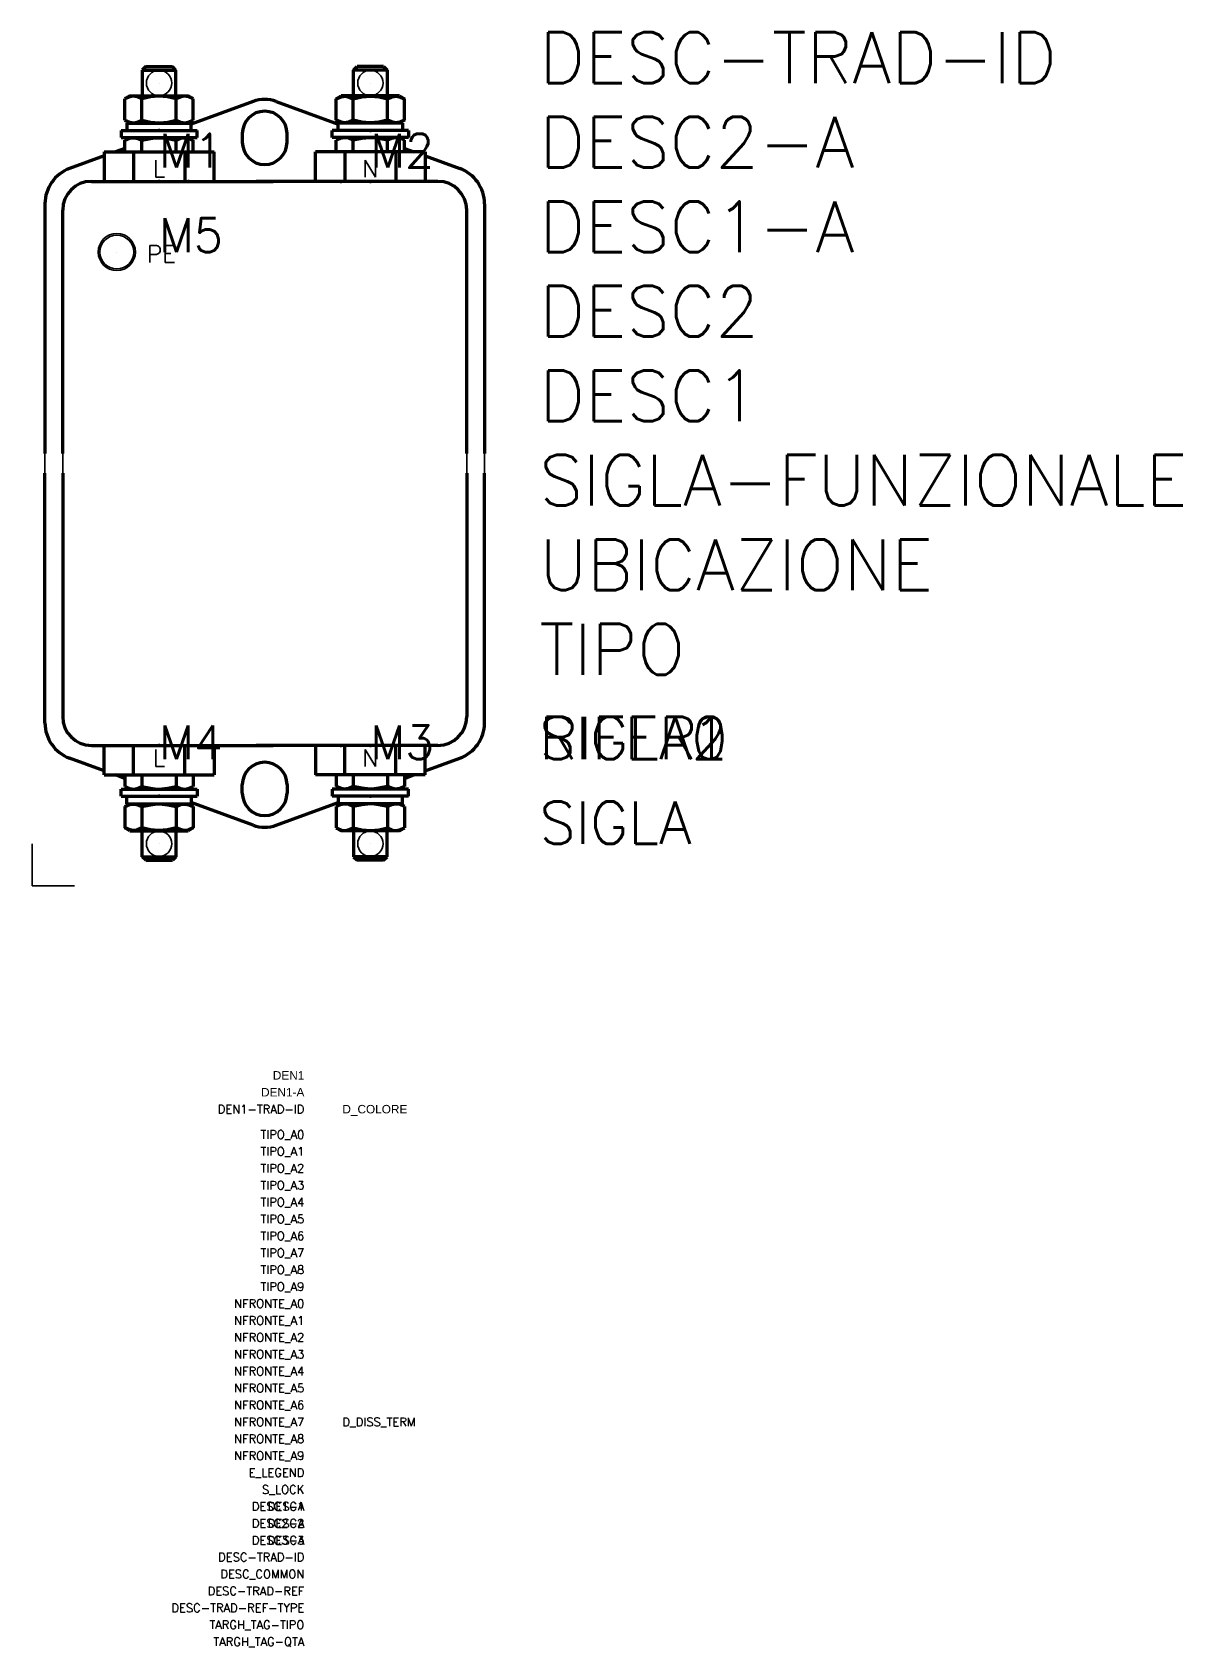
# Model space of a CAD drawing. Extents: x 0 to 68.1, y -45 to 50.5.
import ezdxf
from ezdxf.enums import TextEntityAlignment as Align

# ---------------------------------------------------------------- set-up
doc = ezdxf.new("R2010")
doc.units = 0
doc.header["$LTSCALE"] = 4
doc.layers.get('0').update_dxf_attribs({"linetype": 'CONTINUOUS'})
doc.layers.add('2d ConnectionPoints', color=7, linetype='CONTINUOUS', lineweight=50)
doc.layers.add('AM_0', color=7, linetype='CONTINUOUS', lineweight=50)
doc.styles.add('E_Comp-Data', font='arial.ttf')
doc.styles.add('E_Default-Att', font='romans.shx')
doc.styles.add('E_Desc', font='arial.ttf')
doc.styles.add('E_Lang-ID', font='romans.shx')
doc.styles.get("Standard").update_dxf_attribs({"font": 'romans.shx'})

msp = doc.modelspace()

# ---------------------------------------------------------------- linework, layer by layer
for p, q in [((0.75, 25.574), (0.75, 24.426)), ((1.8, 25.574), (1.8, 24.426)), ((25.7, 25.574), (25.7, 24.426)), ((26.75, 25.574), (26.75, 24.426)), ((0, 2.5), (0, 0)), ((0, 0), (2.5, 0))]:
    msp.add_line(p, q)
for centre, radius in [((7.5, 47.5), 0.75), ((20, 47.5), 0.75), ((5, 37.5), 1.1), ((5, 37.5), 1), ((7.5, 2.5), 0.75), ((20, 2.5), 0.75)]:
    msp.add_circle(centre, radius)
at = {"layer": '2d ConnectionPoints'}
for p in [(7.5, 44.682), (20, 44.682), (7.5, 41.682), (9.25, 41.682), (18.25, 41.682), (20, 41.682), (7.5, 8.318), (9.25, 8.318), (18.25, 8.318), (20, 8.318), (7.5, 5.318), (20, 5.318)]:
    msp.add_point(p, dxfattribs=at)
at = {"layer": 'AM_0'}
for p, q in [((6.715, 48.482), (6.5, 48.268)), ((6.5, 48.268), (6.5, 46.732)), ((6.5, 48.268), (8.5, 48.268)), ((6.715, 48.482), (8.285, 48.482)), ((8.5, 48.268), (8.285, 48.482)), ((8.5, 46.732), (8.5, 48.268)), ((19, 48.268), (19.215, 48.482)), ((19, 46.732), (19, 48.268)), ((21, 48.268), (19, 48.268)), ((20.785, 48.482), (19.215, 48.482)), ((20.785, 48.482), (21, 48.268)), ((21, 48.268), (21, 46.732)), ((5.78, 46.732), (5.479, 46.559)), ((5.479, 45.306), (5.479, 46.559)), ((5.78, 46.732), (9.22, 46.732)), ((6.49, 45.306), (6.49, 46.559)), ((8.51, 45.306), (8.51, 46.559)), ((9.521, 46.559), (9.22, 46.732)), ((13.063, 46.408), (9.4, 45.069)), ((9.521, 45.306), (9.521, 46.559)), ((14.437, 46.408), (18.1, 45.069)), ((17.979, 46.559), (18.28, 46.732)), ((17.979, 45.306), (17.979, 46.559)), ((21.72, 46.732), (18.28, 46.732)), ((18.99, 45.306), (18.99, 46.559)), ((21.01, 45.306), (21.01, 46.559)), ((21.72, 46.732), (22.021, 46.559)), ((22.021, 45.306), (22.021, 46.559)), ((5.479, 45.306), (5.78, 45.132)), ((5.6, 45.132), (9.4, 45.132)), ((5.6, 45.132), (5.6, 44.682)), ((9.22, 45.132), (9.521, 45.306)), ((9.4, 44.682), (9.4, 45.132)), ((18.28, 45.132), (17.979, 45.306)), ((21.9, 45.132), (18.1, 45.132)), ((18.1, 44.682), (18.1, 45.132)), ((22.021, 45.306), (21.72, 45.132)), ((21.9, 45.132), (21.9, 44.682)), ((5.25, 44.682), (9.75, 44.682)), ((5.25, 44.682), (5.25, 44.282)), ((5.25, 44.282), (9.75, 44.282)), ((5.78, 44.282), (5.479, 44.109)), ((5.479, 43.432), (5.479, 44.109)), ((6.49, 43.432), (6.49, 44.109)), ((8.51, 43.432), (8.51, 44.109)), ((9.521, 44.109), (9.22, 44.282)), ((9.521, 43.432), (9.521, 44.109)), ((9.75, 44.282), (9.75, 44.682)), ((12.425, 44.505), (12.425, 44.005)), ((15.075, 44.005), (15.075, 44.505)), ((22.25, 44.682), (17.75, 44.682)), ((17.75, 44.282), (17.75, 44.682)), ((22.25, 44.282), (17.75, 44.282)), ((17.979, 44.109), (18.28, 44.282)), ((17.979, 43.432), (17.979, 44.109)), ((18.99, 43.432), (18.99, 44.109)), ((21.01, 43.432), (21.01, 44.109)), ((21.72, 44.282), (22.021, 44.109)), ((22.021, 43.432), (22.021, 44.109)), ((22.25, 44.682), (22.25, 44.282)), ((4.25, 43.185), (2.211, 42.439)), ((4.25, 43.432), (4.25, 41.682)), ((4.25, 43.432), (10.75, 43.432)), ((5.479, 43.635), (4.926, 43.432)), ((5.984, 43.432), (5.984, 41.682)), ((9.016, 43.432), (9.016, 41.682)), ((10.75, 41.682), (10.75, 43.432)), ((23.25, 43.432), (16.75, 43.432)), ((16.75, 41.682), (16.75, 43.432)), ((18.484, 43.432), (18.484, 41.682)), ((21.516, 43.432), (21.516, 41.682)), ((22.021, 43.635), (22.574, 43.432)), ((23.25, 43.432), (23.25, 41.682)), ((23.25, 43.185), (25.289, 42.439)), ((3.5, 41.682), (14.25, 41.682)), ((24, 41.682), (13.25, 41.682)), ((0.75, 40.35), (0.75, 25.574)), ((26.75, 40.35), (26.75, 25.574)), ((1.8, 25.574), (1.8, 39.982)), ((25.7, 25.574), (25.7, 39.982)), ((0.75, 9.65), (0.75, 24.426)), ((1.8, 24.426), (1.8, 10.018)), ((25.7, 24.426), (25.7, 10.018)), ((26.75, 9.65), (26.75, 24.426)), ((3.5, 8.318), (14.25, 8.318)), ((4.25, 6.568), (4.25, 8.318)), ((5.984, 6.568), (5.984, 8.318)), ((9.016, 6.568), (9.016, 8.318)), ((10.75, 8.318), (10.75, 6.568)), ((24, 8.318), (13.25, 8.318)), ((16.75, 8.318), (16.75, 6.568)), ((18.484, 6.568), (18.484, 8.318)), ((21.516, 6.568), (21.516, 8.318)), ((23.25, 6.568), (23.25, 8.318)), ((4.25, 6.815), (2.211, 7.561)), ((23.25, 6.815), (25.289, 7.561)), ((4.25, 6.568), (10.75, 6.568)), ((5.479, 6.365), (4.926, 6.568)), ((5.479, 6.568), (5.479, 5.891)), ((5.78, 5.718), (5.479, 5.891)), ((6.49, 6.568), (6.49, 5.891)), ((8.51, 6.568), (8.51, 5.891)), ((9.521, 5.891), (9.22, 5.718)), ((9.521, 6.568), (9.521, 5.891)), ((12.425, 5.495), (12.425, 5.995)), ((15.075, 5.995), (15.075, 5.495)), ((23.25, 6.568), (16.75, 6.568)), ((17.979, 6.568), (17.979, 5.891)), ((17.979, 5.891), (18.28, 5.718)), ((18.99, 6.568), (18.99, 5.891)), ((21.01, 6.568), (21.01, 5.891)), ((21.72, 5.718), (22.021, 5.891)), ((22.021, 6.568), (22.021, 5.891)), ((22.021, 6.365), (22.574, 6.568)), ((5.25, 5.718), (9.75, 5.718)), ((5.25, 5.318), (5.25, 5.718)), ((5.25, 5.318), (9.75, 5.318)), ((5.479, 4.694), (5.78, 4.868)), ((5.6, 4.868), (5.6, 5.318)), ((5.6, 4.868), (9.4, 4.868)), ((9.22, 4.868), (9.521, 4.694)), ((9.4, 5.318), (9.4, 4.868)), ((13.063, 3.592), (9.4, 4.931)), ((9.75, 5.718), (9.75, 5.318)), ((14.437, 3.592), (18.1, 4.931)), ((22.25, 5.718), (17.75, 5.718)), ((17.75, 5.718), (17.75, 5.318)), ((22.25, 5.318), (17.75, 5.318)), ((18.28, 4.868), (17.979, 4.694)), ((18.1, 5.318), (18.1, 4.868)), ((21.9, 4.868), (18.1, 4.868)), ((22.021, 4.694), (21.72, 4.868)), ((21.9, 4.868), (21.9, 5.318)), ((22.25, 5.318), (22.25, 5.718)), ((5.479, 4.694), (5.479, 3.441)), ((6.49, 4.694), (6.49, 3.441)), ((8.51, 4.694), (8.51, 3.441)), ((9.521, 4.694), (9.521, 3.441)), ((17.979, 4.694), (17.979, 3.441)), ((18.99, 4.694), (18.99, 3.441)), ((21.01, 4.694), (21.01, 3.441)), ((22.021, 4.694), (22.021, 3.441)), ((5.78, 3.268), (5.479, 3.441)), ((5.78, 3.268), (9.22, 3.268)), ((6.5, 1.732), (6.5, 3.268)), ((8.5, 3.268), (8.5, 1.732)), ((9.521, 3.441), (9.22, 3.268)), ((17.979, 3.441), (18.28, 3.268)), ((21.72, 3.268), (18.28, 3.268)), ((19, 3.268), (19, 1.732)), ((21, 1.732), (21, 3.268)), ((21.72, 3.268), (22.021, 3.441)), ((6.5, 1.732), (8.5, 1.732)), ((6.715, 1.518), (6.5, 1.732)), ((6.715, 1.518), (8.285, 1.518)), ((8.5, 1.732), (8.285, 1.518)), ((21, 1.732), (19, 1.732)), ((19, 1.732), (19.215, 1.518)), ((20.785, 1.518), (19.215, 1.518)), ((20.785, 1.518), (21, 1.732))]:
    msp.add_line(p, q, dxfattribs=at)
for points in [[(6.49, 46.559), (6.225, 46.678), (6.087, 46.708), (5.949, 46.714), (5.714, 46.668), (5.479, 46.559)], [(8.51, 46.559), (8.008, 46.673), (7.747, 46.705), (7.485, 46.715), (6.987, 46.673), (6.49, 46.559)], [(9.521, 46.559), (9.256, 46.678), (9.118, 46.708), (8.98, 46.714), (8.745, 46.668), (8.51, 46.559)], [(17.979, 46.559), (18.244, 46.678), (18.382, 46.708), (18.52, 46.714), (18.755, 46.668), (18.99, 46.559)], [(18.99, 46.559), (19.492, 46.673), (19.753, 46.705), (20.015, 46.715), (20.513, 46.673), (21.01, 46.559)], [(21.01, 46.559), (21.275, 46.678), (21.413, 46.708), (21.551, 46.714), (21.786, 46.668), (22.021, 46.559)], [(5.479, 45.306), (5.744, 45.187), (5.882, 45.157), (6.02, 45.151), (6.255, 45.197), (6.49, 45.306)], [(6.49, 45.306), (6.992, 45.191), (7.253, 45.16), (7.515, 45.15), (8.013, 45.192), (8.51, 45.306)], [(8.51, 45.306), (8.775, 45.187), (8.913, 45.157), (9.051, 45.151), (9.286, 45.197), (9.521, 45.306)], [(18.99, 45.306), (18.725, 45.187), (18.587, 45.157), (18.449, 45.151), (18.214, 45.197), (17.979, 45.306)], [(21.01, 45.306), (20.508, 45.191), (20.247, 45.16), (19.985, 45.15), (19.487, 45.192), (18.99, 45.306)], [(22.021, 45.306), (21.756, 45.187), (21.618, 45.157), (21.48, 45.151), (21.245, 45.197), (21.01, 45.306)], [(5.479, 44.109), (5.744, 44.228), (5.882, 44.258), (6.02, 44.264), (6.255, 44.218), (6.49, 44.109)], [(6.49, 44.109), (6.992, 44.223), (7.253, 44.255), (7.515, 44.265), (8.013, 44.223), (8.51, 44.109)], [(8.51, 44.109), (8.775, 44.228), (8.913, 44.258), (9.051, 44.264), (9.286, 44.218), (9.521, 44.109)], [(18.99, 44.109), (18.725, 44.228), (18.587, 44.258), (18.449, 44.264), (18.214, 44.218), (17.979, 44.109)], [(21.01, 44.109), (20.508, 44.223), (20.247, 44.255), (19.985, 44.265), (19.487, 44.223), (18.99, 44.109)], [(22.021, 44.109), (21.756, 44.228), (21.618, 44.258), (21.48, 44.264), (21.245, 44.218), (21.01, 44.109)], [(5.479, 5.891), (5.744, 5.772), (5.882, 5.742), (6.02, 5.736), (6.255, 5.782), (6.49, 5.891)], [(6.49, 5.891), (6.992, 5.777), (7.253, 5.745), (7.515, 5.735), (8.013, 5.777), (8.51, 5.891)], [(8.51, 5.891), (8.775, 5.772), (8.913, 5.742), (9.051, 5.736), (9.286, 5.782), (9.521, 5.891)], [(18.99, 5.891), (18.725, 5.772), (18.587, 5.742), (18.449, 5.736), (18.214, 5.782), (17.979, 5.891)], [(21.01, 5.891), (20.508, 5.777), (20.247, 5.745), (19.985, 5.735), (19.487, 5.777), (18.99, 5.891)], [(22.021, 5.891), (21.756, 5.772), (21.618, 5.742), (21.48, 5.736), (21.245, 5.782), (21.01, 5.891)], [(5.479, 4.694), (5.744, 4.813), (5.882, 4.843), (6.02, 4.849), (6.255, 4.803), (6.49, 4.694)], [(6.49, 4.694), (6.992, 4.809), (7.253, 4.84), (7.515, 4.85), (8.013, 4.808), (8.51, 4.694)], [(8.51, 4.694), (8.775, 4.813), (8.913, 4.843), (9.051, 4.849), (9.286, 4.803), (9.521, 4.694)], [(18.99, 4.694), (18.725, 4.813), (18.587, 4.843), (18.449, 4.849), (18.214, 4.803), (17.979, 4.694)], [(21.01, 4.694), (20.508, 4.809), (20.247, 4.84), (19.985, 4.85), (19.487, 4.808), (18.99, 4.694)], [(22.021, 4.694), (21.756, 4.813), (21.618, 4.843), (21.48, 4.849), (21.245, 4.803), (21.01, 4.694)], [(6.49, 3.441), (6.225, 3.322), (6.087, 3.292), (5.949, 3.286), (5.714, 3.332), (5.479, 3.441)], [(8.51, 3.441), (8.008, 3.327), (7.747, 3.295), (7.485, 3.285), (6.987, 3.327), (6.49, 3.441)], [(9.521, 3.441), (9.256, 3.322), (9.118, 3.292), (8.98, 3.286), (8.745, 3.332), (8.51, 3.441)], [(17.979, 3.441), (18.244, 3.322), (18.382, 3.292), (18.52, 3.286), (18.755, 3.332), (18.99, 3.441)], [(18.99, 3.441), (19.492, 3.327), (19.753, 3.295), (20.015, 3.285), (20.513, 3.327), (21.01, 3.441)], [(21.01, 3.441), (21.275, 3.322), (21.413, 3.292), (21.551, 3.286), (21.786, 3.332), (22.021, 3.441)]]:
    msp.add_lwpolyline(points, dxfattribs=at)
for centre, radius, start, end in [((13.75, 44.53), 2, 69.91, 110.09), ((13.75, 44.505), 1.325, 0, 180), ((13.75, 44.005), 1.325, 180, 0), ((2.975, 40.35), 2.225, 110.09, 180), ((24.525, 40.35), 2.225, 0, 69.91), ((3.5, 39.982), 1.7, 90, 180), ((24, 39.982), 1.7, 0, 90), ((2.975, 9.65), 2.225, 180, 249.91), ((3.5, 10.018), 1.7, 180, 270), ((24, 10.018), 1.7, 270, 0), ((24.525, 9.65), 2.225, 290.09, 0), ((13.75, 5.995), 1.325, 0, 180), ((13.75, 5.495), 1.325, 180, 0), ((13.75, 5.47), 2, 249.91, 290.09)]:
    msp.add_arc(centre, radius, start, end, dxfattribs=at)

# ---------------------------------------------------------------- texts
at = {"char_height": 1}
for s, insert, attachment_point in [('L', (7.5, 42.432), 5), ('N', (20, 42.432), 5), ('PE', (6.789, 37.888), 1), ('L', (7.5, 7.568), 5), ('N', (20, 7.568), 5)]:
    msp.add_mtext_dynamic_manual_height_columns(s, width=3.03109, gutter_width=1, heights=[0], dxfattribs=dict(at, insert=insert, attachment_point=attachment_point))
at = {"color": 3}
for tag, p, s, height, flags in [('DESC-TRAD-ID', (30, 47.5), '', 3, 8), ('DESC2-A', (30, 42.5), '', 3, 8), ('DESC1-A', (30, 37.5), '', 3, 8), ('DESC2', (30, 32.5), '', 3, 8), ('DESC1', (30, 27.5), '', 3, 8), ('SIGLA-FUNZIONALE', (30, 22.5), '', 3, 9), ('UBICAZIONE', (30, 17.5), '', 3, 8), ('TIPO', (30, 12.5), '', 3, 9), ('SIGLA0', (30, 7.5), '', 2.5, 9), ('SIGLA1', (30, 7.5), '', 2.5, 9), ('SIGLA2', (30, 7.5), '', 2.5, 9), ('RIFER', (30, 7.5), 'RIFER ?', 2.5, 8), ('SIGLA', (30, 2.5), 'SIGLA ?', 2.5, 8)]:
    msp.add_attdef(tag, p, s, height=height, dxfattribs=dict(at, flags=flags))
at = {"flags": 9}
for tag, p, s, height in [('F1', (7.5, 47.5), '', 0.00001), ('F2', (20, 47.5), '', 0.00001), ('F5', (5, 37.5), '', 0.00001), ('F4', (7.5, 2.5), '', 0.00001), ('F3', (20, 2.5), '', 0.00001), ('TIPOSIG', (0, 0), '3', 0.00000001), ('POSIZIONE', (0, 0), '', 0.00000001), ('P-TABELLA', (0, 0), '', 0.00000001), ('T-TABELLA', (0, 0), '', 0.00000001), ('H-TABELLA', (0, 0), '', 0.00000001), ('CODICE', (0, 0), '1xNNN', 0.00000001), ('NOTE1', (0, 0), '', 0.00000001), ('NOTE2', (0, 0), '', 0.00000001)]:
    msp.add_attdef(tag, p, s, height=height, dxfattribs=at)
at = {"color": 4, "flags": 8}
for tag, p in [('M1', (7.5, 42.5)), ('M2', (20, 42.5)), ('M5', (7.5, 37.5)), ('M4', (7.5, 7.5)), ('M3', (20, 7.5))]:
    msp.add_attdef(tag, p, '', height=2, dxfattribs=at)
at = {"color": 3, "flags": 9}
for tag, text, style, p in [('DEN1', '', 'E_Desc', (16.095, -11.452)), ('DEN1-A', '', 'E_Desc', (16.095, -12.452)), ('TIPO_A0', '', 'E_Default-Att', (16.095, -14.952)), ('TIPO_A1', '', 'E_Default-Att', (16.095, -15.952)), ('TIPO_A2', '', 'E_Default-Att', (16.095, -16.952)), ('TIPO_A3', '', 'E_Default-Att', (16.095, -17.952)), ('TIPO_A4', '', 'E_Default-Att', (16.095, -18.952)), ('TIPO_A5', '', 'E_Default-Att', (16.095, -19.952)), ('TIPO_A6', '', 'E_Default-Att', (16.095, -20.952)), ('TIPO_A7', '', 'E_Default-Att', (16.095, -21.952)), ('TIPO_A8', '', 'E_Default-Att', (16.095, -22.952)), ('TIPO_A9', '', 'E_Default-Att', (16.095, -23.952)), ('NFRONTE_A0', '', 'E_Default-Att', (16.095, -24.952)), ('NFRONTE_A1', '', 'E_Default-Att', (16.095, -25.952)), ('NFRONTE_A2', '', 'E_Default-Att', (16.095, -26.952)), ('NFRONTE_A3', '', 'E_Default-Att', (16.095, -27.952)), ('NFRONTE_A4', '', 'E_Default-Att', (16.095, -28.952)), ('NFRONTE_A5', '', 'E_Default-Att', (16.095, -29.952)), ('NFRONTE_A6', '', 'E_Default-Att', (16.095, -30.952)), ('NFRONTE_A7', '', 'E_Default-Att', (16.095, -31.952)), ('NFRONTE_A8', '', 'E_Default-Att', (16.095, -32.952)), ('NFRONTE_A9', '', 'E_Default-Att', (16.095, -33.952)), ('E_LEGEND', '', 'E_Default-Att', (16.095, -34.952)), ('S_LOCK', '', 'E_Default-Att', (16.095, -35.952)), ('DESC1-A', '', 'E_Default-Att', (16.095, -36.952)), ('DESC1', '', 'E_Default-Att', (16.095, -36.952)), ('DESC2-A', '', 'E_Default-Att', (16.095, -37.952)), ('DESC2', '', 'E_Default-Att', (16.095, -37.952)), ('DESC3-A', '', 'E_Default-Att', (16.095, -38.952)), ('DESC3', '', 'E_Default-Att', (16.095, -38.952)), ('DESC_COMMON', '', 'E_Default-Att', (16.095, -40.952)), ('DESC-TRAD-REF', '', 'E_Default-Att', (16.095, -41.952)), ('DESC-TRAD-REF-TYPE', 'P', 'E_Default-Att', (16.095, -42.952)), ('TARGH_TAG-TIPO', '', 'E_Default-Att', (16.095, -43.952)), ('TARGH_TAG-QTA', '', 'E_Default-Att', (16.095, -44.952))]:
    msp.add_attdef(tag, text=text, height=0.5, dxfattribs=dict(at, style=style)).set_placement(p, align=Align.RIGHT)
at = {"color": 2, "flags": 9}
for tag, style, p in [('DEN1-TRAD-ID', 'E_Lang-ID', (16.095, -13.452)), ('DESC-TRAD-ID', 'E_Default-Att', (16.095, -39.952))]:
    msp.add_attdef(tag, text='E_None', height=0.5, dxfattribs=dict(at, style=style)).set_placement(p, align=Align.RIGHT)
at = {"color": 3, "flags": 9}
for tag, p, style in [('D_COLORE', (18.345, -13.452), 'E_Comp-Data'), ('D_DISS_TERM', (18.345, -31.952), 'E_Default-Att')]:
    msp.add_attdef(tag, p, '', height=0.5, dxfattribs=dict(at, style=style))

doc.saveas('drawing.dxf')
